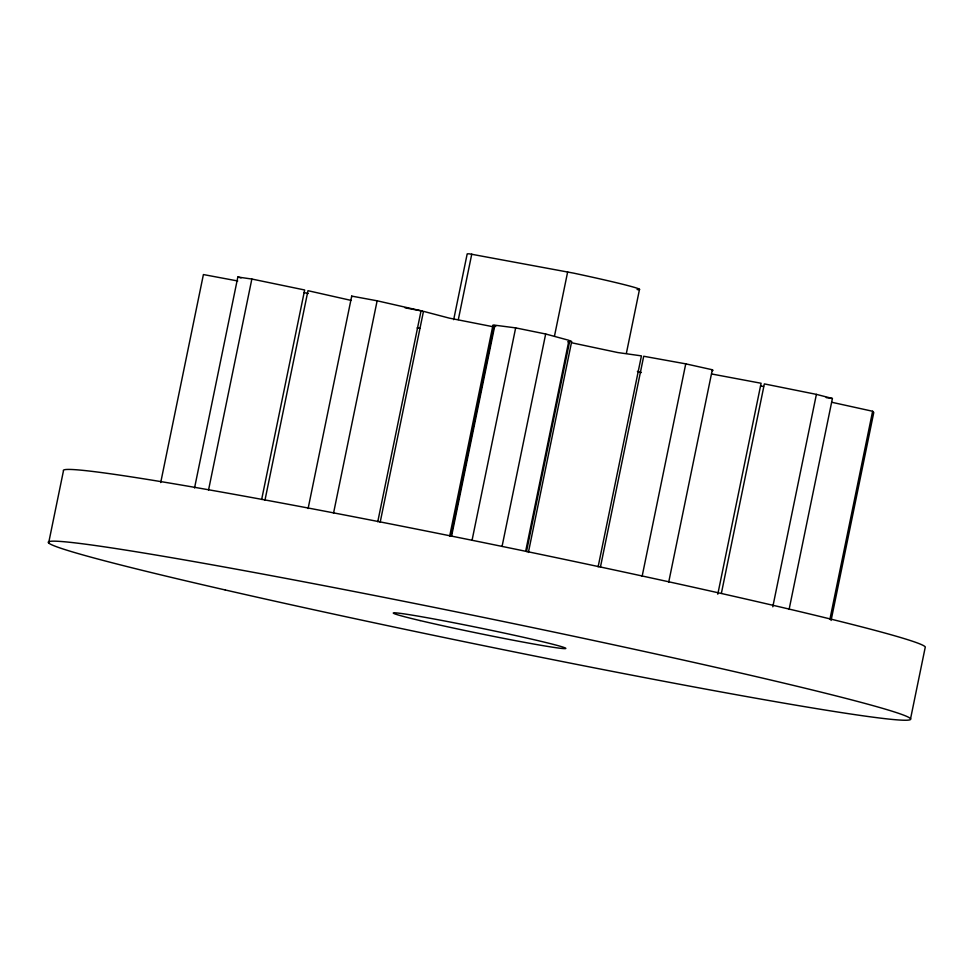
<?xml version="1.0" encoding="UTF-8"?>
<svg xmlns="http://www.w3.org/2000/svg" width="974" height="974" viewBox="0 0 974 974"><rect width="100%" height="100%" fill="white"/><g stroke="black" fill="none" stroke-linecap="round" stroke-linejoin="round"><path stroke-width="1.46" d="M48.7 542.701L63.444 470.892A440.029 13.819 11.6 0 1 484.358 542.774A440.029 13.819 11.6 0 1 925.3 646.967L910.556 718.775M160.71 482.544L203.408 274.558L237.729 280.975M194.544 487.986L237.839 277.03L251.852 279.039L304.655 289.984L261.665 499.455M208.546 489.995L251.852 279.039M264.977 500.161L307.979 290.69L351.005 300.382M308.101 508.55L351.711 296.108L377.133 300.796L422.485 311.108L405.099 307.833M333.522 513.237L377.133 300.796M377.766 521.723L421.072 310.767M380.164 522.295L423.471 311.339L449.209 318.108L492.15 326.558M453.689 319.655L467.143 254.104A88.001 2.764 11.6 0 1 469.553 253.873L573.698 273.146A88.001 2.764 11.6 0 1 637.093 289.558M458.328 319.569L471.757 254.129M449.647 536.272L492.941 325.316L494.208 325.17L450.901 536.126M451.583 536.15L494.889 325.194L515.66 327.885L545.671 333.997L568.962 340.328L525.668 551.284M472.049 540.327L515.66 327.885M502.06 546.438L545.671 333.997M554.535 335.835L567.659 271.892M526.496 551.564L569.802 340.608L571.689 341.484L528.383 552.441M626.367 353.379L639.516 289.327M598.121 566.831L641.428 355.875L617.82 352.551L572.517 342.958M600.41 567.209L643.704 356.253L685.745 363.85L712.311 369.755L713.053 370.351L712.469 370.802M642.134 576.291L685.745 363.85M668.7 582.196L712.311 369.755M717.789 594.213L761.096 383.257L712.286 374.101M721.369 593.373L764.359 383.902L816.395 394.373L832.405 398.488L789.098 609.444M772.796 606.814L816.395 394.373M829.921 619.245L872.619 411.259L832.173 402.359M831.078 620.462L873.775 412.489L872.619 411.259M351.711 296.108L351.918 296.778M567.866 341.74L570.374 341.594M829.215 398.049L832.405 398.488M826.208 397.611L828.217 397.903M417.079 327.909L419.733 328.384M760.548 385.947L763.531 386.52M303.925 292.553L308.247 293.491M568.414 341.984L569.4 342.239M237.839 277.03L241.077 277.894M637.398 371.411L641.403 372.543M495.717 326.509L492.966 325.365M225.238 589.964A440.029 13.819 11.6 0 0 908.182 720.127A440.029 13.819 11.6 0 0 305.471 582.111A440.029 13.819 11.6 0 0 225.238 589.964M420.098 620.572A88.001 2.764 11.6 0 0 563.398 648.574A88.001 2.764 11.6 0 0 455.394 623.056A88.001 2.764 11.6 0 0 420.098 620.572"/></g></svg>
